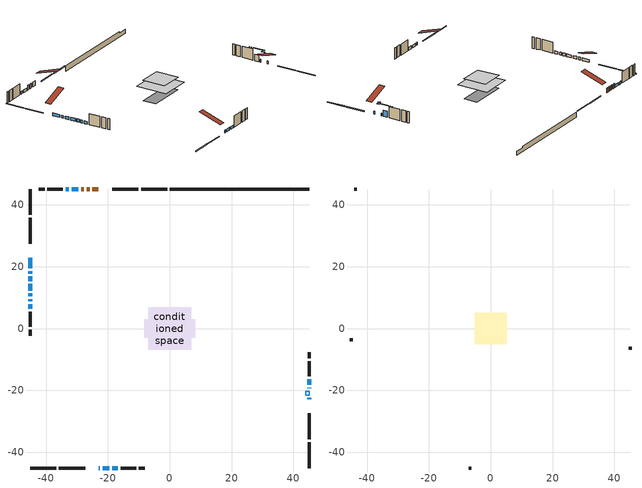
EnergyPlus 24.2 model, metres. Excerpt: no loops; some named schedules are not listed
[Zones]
conditioned space
 floor adiabatic (AdiabaticFloorConstruction): -6.88,-6.88 -6.88,6.88 6.88,6.88 6.88,-6.88 z2.74
 floor foundation (Slab1 construction): -8.27,-3.01 -8.27,3.01 8.27,3.01 8.27,-3.01 z-2.06
 wall outside (RimJoist1 construction): -0.86,45.18 -9.21,45.18 / -45.18,-45.18 -36.83,-45.18 / -45.18,45.18 -45.18,36.83 / 45.18,-45.18 45.18,-36.83 z0.3:0.6
 wall outside (RimJoist2 construction): -10.14,45.18 -18.59,45.18 / -35.9,-45.18 -27.45,-45.18 / -45.18,35.9 -45.18,27.45 / 45.18,-35.9 45.18,-27.45 z0.3:0.6
 wall outside (AdiabaticWallConstruction 1): -23.09,45.18 -25.03,45.18 / -25.96,45.18 -26.96,45.18 / -27.89,45.18 -28.71,45.18 z0.3:2.33
 wall outside (AdiabaticWallConstruction): 45.18,-22.95 45.18,-22.47 / -45.18,22.95 -45.18,19.49 / -45.18,18.56 -45.18,17.79 / -45.18,16.87 -45.18,15.34 / -29.64,45.18 -31.79,45.18 / -45.18,14.41 -45.18,12.27 / -45.18,11.34 -45.18,10.38 / -22.95,-45.18 -22.64,-45.18 / -45.18,9.46 -45.18,8.85 / 45.18,-19.39 45.18,-19.2 / -45.18,7.92 -45.18,6.39 / -21.71,-45.18 -19.57,-45.18 / -18.64,-45.18 -16.8,-45.18 / -32.71,45.18 -33.7,45.18 z0.3:1.52; 45.18,-18.27 45.18,-16.44 z0.3:3.04
 wall outside (Wall1 construction): -34.63,45.18 -39.61,45.18 / -15.87,-45.18 -10.89,-45.18 / -45.18,5.47 -45.18,0.49 / 45.18,-15.51 45.18,-10.54 z0.3:5.18
 wall outside (Wall2 construction): -40.54,45.18 -42.4,45.18 / -9.96,-45.18 -8.1,-45.18 / -45.18,-0.44 -45.18,-2.31 / 45.18,-9.61 45.18,-7.74 z0.3:5.18
 wall foundation (FoundationWall1 construction): 0.07,45.18,-2.06 0.07,45.18,0.3 40.67,45.18,0.3 40.67,45.18,-0.32 45.18,45.18,-0.32 45.18,45.18,-2.06
 window (WindowConstruction 10): 45.18,-22.94 45.18,-22.47 z0.3:1.52
 window (WindowConstruction 4): -45.18,22.94 -45.18,19.49 z0.3:1.52
 window (WindowConstruction 5): -45.18,18.56 -45.18,17.79 z0.3:1.52
 window (WindowConstruction 6): -45.18,16.86 -45.18,15.34 z0.3:1.52
 window (WindowConstruction 7): -29.64,45.18 -31.79,45.18 z0.3:1.52
 window (WindowConstruction 8): -45.18,14.41 -45.18,12.27 z0.3:1.52
 window (WindowConstruction 9): -45.18,11.34 -45.18,10.38 z0.3:1.52
 window (WindowConstruction 13): -22.94,-45.18 -22.64,-45.18 z0.3:1.52
 window (WindowConstruction 14): -45.18,9.46 -45.18,8.85 z0.3:1.52
 window (WindowConstruction 11): 45.18,-19.39 45.18,-19.2 z0.3:1.52
 window (WindowConstruction 12): -45.18,7.92 -45.18,6.39 z0.3:1.52
 window (WindowConstruction): 45.18,-18.27 45.18,-16.44 z0.3:3.04
 window (WindowConstruction 1): -21.71,-45.18 -19.57,-45.18 z0.3:1.52
 window (WindowConstruction 2): -18.64,-45.18 -16.8,-45.18 z0.3:1.52
 window (WindowConstruction 3): -32.72,45.18 -33.7,45.18 z0.3:1.52
 door (Door): -23.1,45.18 -25.03,45.18 z0.3:2.33
 door (Door 1): -25.96,45.18 -26.96,45.18 z0.3:2.33
 door (Door 2): -27.89,45.18 -28.71,45.18 z0.3:2.33
 ceiling adiabatic (AdiabaticFloorConstruction): 6.88,-6.88 6.88,6.88 -6.88,6.88 -6.88,-6.88 z2.74
 roof outside (AdiabaticRoofConstruction): 45.18,-20.32,5.18 44.02,-20.32,5.56 44.02,-21.54,5.56 45.18,-21.54,5.18
 skylight (SkylightConstruction): 45.18,-20.32,5.18 44.02,-20.32,5.56 44.02,-21.54,5.56 45.18,-21.54,5.18
attic - vented
 floor to conditioned space (Floor1 construction Reversed): -5.15,-5.15 -5.15,5.15 5.15,5.15 5.15,-5.15 z5.18
 wall outside (Wall3 construction): -43.33,45.18 -44.25,45.18 / -7.17,-45.18 -6.25,-45.18 / -45.18,-3.24 -45.18,-4.15 / 45.18,-6.81 45.18,-5.9 z0.3:5.18
 roof outside (Roof1 construction): -22.17,45.18,5.18 -22.17,35.15,8.52 -19.52,35.15,8.52 -19.52,45.18,5.18; -23.87,-45.18,5.18 -23.87,-35.15,8.52 -26.52,-35.15,8.52 -26.52,-45.18,5.18; -45.18,23.87,5.18 -35.15,23.87,8.52 -35.15,26.52,8.52 -45.18,26.52,5.18; 45.18,-23.87,5.18 35.15,-23.87,8.52 35.15,-26.52,8.52 45.18,-26.52,5.18
shading: 45.18,-13.8 45.18,-20.91 45.59,-20.91 45.59,-13.8 z5.68
[Building]
Building 1: Terrain=Suburbs
[Site:Location]
London AP_ON: Latitude {deg}=43.03; Longitude {deg}=-81.15; Time Zone {hr}=-5; Elevation {m}=278; Keep Site Location Information=Yes
[Site:GroundTemperature:Shallow]
3.98693, 1.93205, 1.76749, 2.74264, 6.6573, 10.5537, 13.9317, 16.0716, 16.2534, 14.513, 11.2211, 7.44421
[Site:WaterMainsTemperature]
Calculation Method=Schedule; Temperature Schedule=mains temperature schedule
[Material] Roughness=Rough; Thermal Absorptance=0.9
Name | Thickness {m} | Conductivity {W/m-K} | Density {kg/m3} | Specific Heat {J/kg-K} | Solar Absorptance | Visible Absorptance
asphalt or fiberglass shingles | 0.00635 | 0.162714 | 1121.4 | 1465.45 | 0.4 | 0.4
asphalt or fiberglass shingles 1 | 0.00635 | 0.162714 | 1121.4 | 1465.45 | 0.7 | 0.7
ceiling loosefill ins | 0.169333 | 0.0480833 | 16.02 | 1046.75 | 0.7 | 0.7
ceiling stud and cavity | 0.1397 | 0.0865182 | 65.682 | 1177.47 | 0.7 | 0.7
concrete 4.0 in. | 0.1016 | 1.803125 | 2242.8 | 837.4 | 0.7 | 0.7
concrete 8.0 in. | 0.2032 | 1.803125 | 2242.8 | 837.4 | 0.7 | 0.7
door material | 0.04445 | 0.053851 | 512.64 | 1214.23 | 0.7 | 0.7
door material 1 | 0.04445 | 0.0451087 | 512.64 | 1214.23 | 0.7 | 0.7
door material 2 | 0.04445 | 0.20624 | 512.64 | 1214.23 | 0.7 | 0.7
exterior vertical ins | 0.00241454 | 0.029427 | 32.04 | 1214.23 | 0.7 | 0.7
floor covering | 0.0127 | 0.0433444 | 54.468 | 1339.84 | 0.6 | 0.6
floor rigid ins; roof rigid ins; wall rigid ins | 0.512978 | 0.029427 | 32.04 | 1214.23 | 0.7 | 0.7
floor stud and cavity | 0.1397 | 1.75129 | 37.0049 | 1207.88 | 0.7 | 0.7
furniture material conditioned space 1 | 0.1524 | 0.115458 | 640.8 | 1214.23 | 0.6 | 0.6
gypsum board | 0.0127 | 0.160291 | 801 | 837.4 | 0.6 | 0.6
gypsum board 1 | 0.0127 | 0.160291 | 801 | 837.4 | 0.7 | 0.7
osb sheathing 0.5 in. | 0.0127 | 0.115458 | 512.64 | 1214.23 | 0.7 | 0.7
osb sheathing 0.75 in. | 0.01905 | 0.115458 | 512.64 | 1214.23 | 0.7 | 0.7
osb sheathing 2.0 in. | 0.0508 | 0.115458 | 512.64 | 1214.23 | 0.7 | 0.7
rim joist rigid ins | 0.051816 | 0.029427 | 32.04 | 1214.23 | 0.7 | 0.7
rim joist stud and cavity | 0.0508 | 0.0451784 | 125.044 | 1163.47 | 0.6 | 0.6
rim joist stud and cavity 1 | 0.0508 | 0.275866 | 125.044 | 1163.47 | 0.6 | 0.6
roof stud and cavity | 0.18415 | 1.78685 | 37.0049 | 1207.88 | 0.6 | 0.6
wall stud and cavity | 0.1397 | 0.081123 | 139.0536 | 1170.24 | 0.7 | 0.7
wall stud and cavity 1 | 0.1397 | 0.0968724 | 139.0536 | 1170.24 | 0.7 | 0.7
wall stud and cavity 2 | 0.0889 | 6.9971 | 50.32683 | 1063.81 | 0.6 | 0.6
wall stud and cavity 3 | 0.0889 | 0.380278 | 52.3479 | 1209.89 | 0.7 | 0.7
wall stud and cavity 4 | 0.0889 | 0.391764 | 83.0341 | 1211.67 | 0.7 | 0.7
wood siding | 0.0254 | 0.102417 | 544.68 | 1172.36 | 0.4 | 0.4
wood siding 1 | 0.00254 | 0.102417 | 544.68 | 1172.36 | 0.4 | 0.4
wood siding 2; wood siding 3; wood siding 4 | 0.0254 | 0.102417 | 544.68 | 1172.36 | 0.7 | 0.7
[WindowMaterial:SimpleGlazingSystem]
Name | U-Factor {W/m2-K} | Solar Heat Gain Coefficient
SkylightMaterial | 2.43373 | 0.6661
WindowMaterial | 2.06168 | 0.66
WindowMaterial 1 | 2.1389 | 0.6
WindowMaterial 10 | 2.94859 | 0.64
WindowMaterial 11 | 3.05817 | 0.4
WindowMaterial 2 | 2.14799 | 0.59
WindowMaterial 3 | 2.20704 | 0.53
WindowMaterial 4 | 2.11449 | 0.62
WindowMaterial 5 | 2.21499 | 0.53
WindowMaterial 6 | 2.16161 | 0.58
WindowMaterial 7 | 2.208742 | 0.53
WindowMaterial 8 | 2.97187 | 0.61
WindowMaterial 9 | 3.92463 | 0.38
[Construction]
AdiabaticFloorConstruction: floor stud and cavity, floor rigid ins, osb sheathing 0.75 in., floor covering
AdiabaticRoofConstruction: asphalt or fiberglass shingles 1, roof rigid ins, osb sheathing 0.75 in., roof stud and cavity
AdiabaticWallConstruction: wood siding 3, wall rigid ins, wall stud and cavity 3, gypsum board
AdiabaticWallConstruction 1: wood siding 4, wall rigid ins, wall stud and cavity 3, gypsum board
Door: door material
Door 1: door material 1
Door 2: door material 2
Floor1 construction Reversed: gypsum board, ceiling stud and cavity, ceiling loosefill ins
FoundationWall1 construction: concrete 8.0 in., gypsum board 1
furniture construction conditioned space 1: furniture material conditioned space 1
PartitionWallConstruction: gypsum board, wall stud and cavity 4, gypsum board
RimJoist1 construction: wood siding 2, osb sheathing 2.0 in., rim joist stud and cavity
RimJoist2 construction: wood siding 2, rim joist rigid ins, osb sheathing 2.0 in., rim joist stud and cavity 1
Roof1 construction: asphalt or fiberglass shingles
SkylightConstruction: SkylightMaterial
Slab1 construction: concrete 4.0 in.
Wall1 construction: wood siding, osb sheathing 0.5 in., wall stud and cavity, gypsum board
Wall2 construction: wood siding, osb sheathing 0.5 in., wall stud and cavity 1, gypsum board
Wall3 construction: wood siding 1, wall stud and cavity 2
WindowConstruction: WindowMaterial
WindowConstruction 1; WindowConstruction 7; WindowConstruction 8: WindowMaterial 1
WindowConstruction 10: WindowMaterial 8
WindowConstruction 11: WindowMaterial 9
WindowConstruction 12: WindowMaterial 10
WindowConstruction 13; WindowConstruction 14: WindowMaterial 11
WindowConstruction 2: WindowMaterial 2
WindowConstruction 3: WindowMaterial 3
WindowConstruction 4: WindowMaterial 4
WindowConstruction 5: WindowMaterial 5
WindowConstruction 6: WindowMaterial 6
WindowConstruction 9: WindowMaterial 7
[Zone] Multiplier=1; Part of Total Floor Area=Yes
Name | Volume {m3}
attic - vented | 58.6618
conditioned space | 762.9
[Space]
Name | Zone | Volume {m3}
attic - vented 1 | attic - vented | 58.6618
conditioned space 1 | conditioned space | 762.9
[ZoneInfiltration:EffectiveLeakageArea]
infil attic - vented 1: Zone or Space=attic - vented 1; Schedule=Always On Discrete; Effective Air Leakage Area {cm2}=4621.68; Stack Coefficient=0.000571556; Wind Coefficient=1.61529e-05
[ZoneMixing]
whole house fan mix: Zone or Space=attic - vented; Schedule=Always On Continuous; Design Flow Rate Calculation Method=Flow/Zone; Design Flow Rate {m3/s}=0; Source Zone or Space=conditioned space
[SurfaceProperty:ExposedFoundationPerimeter]
Slab1: Exposed Perimeter Calculation Method=TotalExposedPerimeter; Total Exposed Perimeter {m}=45.111
[InternalMass] Zone or ZoneList=conditioned space; Space or SpaceList=conditioned space 1
Name | Construction | Surface Area {m2}
furniture mass conditioned space 1 | furniture construction conditioned space 1 | 115.64
partition wall mass | PartitionWallConstruction | 289.1
[Lights]
interior lighting: Zone or ZoneList or Space or SpaceList=conditioned space 1; Schedule=interior lighting schedule; Design Level Calculation Method=LightingLevel; Lighting Level {W}=343.2; Return Air Fraction=0; Fraction Radiant=0.6; Fraction Visible=0.2; Fraction Replaceable=1
[People]
occupants: Zone or ZoneList or Space or SpaceList=conditioned space 1; Number of People Schedule=occupants schedule; Number of People Calculation Method=People; Number of People=3; Fraction Radiant=0.314171; Sensible Heat Fraction=0.56303; Activity Level Schedule=occupants activity schedule; Carbon Dioxide Generation Rate {m3/s-W}=0; Enable ASHRAE 55 Comfort Warnings=No; Mean Radiant Temperature Calculation Type=EnclosureAveraged
[ElectricEquipment] Zone or ZoneList or Space or SpaceList=conditioned space 1; Design Level Calculation Method=EquipmentLevel
Name | Schedule | Design Level {W} | Fraction Latent | Fraction Radiant | Fraction Lost
clothes dryer | clothes dryer schedule | 140.772 | 0.015 | 0.081 | 0.85
clothes washer | clothes washer schedule | 32.1985 | 0.03 | 0.162 | 0.7
cooking range | cooking range schedule | 215.147 | 0.08 | 0.432 | 0.2
dishwasher | dishwasher schedule | 66.8632 | 0.3 | 0.18 | 0.4
fridge | fridge schedule | 72.9452 | 0 | 0.6 | 0
mech vent bath fan 0 | mech vent bath fan 0 schedule | 50.2 | 0 | 0 | 1
mech vent bath fan 1 | mech vent bath fan 1 schedule | 50.2 | 0 | 0 | 1
mech vent house fan | mech vent house fan schedule | 0 | 0 | 0 | 1
mech vent house fan cfis | mech vent house fan cfis schedule | 0 | 0 | 0 | 0
mech vent range fan 0 | mech vent range fan 0 schedule | 57 | 0 | 0 | 1
misc plug loads | misc plug loads schedule | 494.7 | 0.045 | 0.513 | 0.1
whole house fan | Always On Discrete | 0 | 0 | 0 | 1
[OtherEquipment] Zone or ZoneList or Space or SpaceList=conditioned space 1; Design Level Calculation Method=EquipmentLevel
Name | Fuel Type | Schedule | Design Level {W} | Fraction Latent | Fraction Radiant | Fraction Lost
clothes dryer 1 | Electricity | clothes dryer schedule | 0 | 0.015 | 0.081 | 0.85
cooking range 1 | Electricity | cooking range schedule | 0 | 0.08 | 0.432 | 0.2
general water use latent | None | general water use schedule | 62.594 | 1 | 0 | 0
general water use sensible | None | general water use schedule | -61.6891 | 0 | 0.6 | 0
mech vent house fan latent load | None | Always On Discrete | 0 | 1 | 0 | 0
mech vent house fan sensible load | None | Always On Discrete | 0 | 0 | 0 | 0
water heater energy adjustment1 | Electricity | Always On Discrete | 0.01 | 0 | 0 | 1
[ZoneInfiltration:DesignFlowRate] Zone or ZoneList or Space or SpaceList=conditioned space 1; Schedule=Always On Discrete; Design Flow Rate Calculation Method=Flow/Zone; Design Flow Rate {m3/s}=0
infil flow; natural vent flow; whole house fan flow
[Foundation:Kiva]
Foundation Kiva 1: Initial Indoor Air Temperature {C}=18; Wall Height Above Grade {m}=0.300015; Wall Depth Below Slab {m}=0.2032; Custom Block Material Name 1=exterior vertical ins; Custom Block Depth 1 {m}=2.36001; Custom Block X Position 1 {m}=0.2159; Custom Block Z Position 1 {m}=0
[Foundation:Kiva:Settings]
Soil Conductivity {W/m-K}=0.849921; Soil Density {kg/m3}=1842.3; Soil Specific Heat {J/kg-K}=418.7; Ground Solar Absorptivity=0.9; Ground Thermal Absorptivity=0.9; Ground Surface Roughness {m}=0.03; Far-Field Width {m}=40; Deep-Ground Boundary Condition=ZeroFlux; Deep-Ground Depth {m}=40; Minimum Cell Dimension {m}=0.2; Maximum Cell Growth Coefficient=3; Simulation Timestep=Timestep
[Exterior:Lights]
exterior lighting: Schedule=exterior lighting schedule; Design Level {W}=75.6
[Schedule:Constant]
Name | Hourly Value
Always On Continuous; mech vent house fan schedule; mech vent house fan cfis schedule; Always On Discrete | 1
occupants activity schedule | 117.228
fridge schedule | 0
[Schedule:Week:Daily]
interior lighting schedule Week Rule - Jan1-Jan27: interior lighting schedule day, interior lighting schedule day, interior lighting schedule day, interior lighting schedule day, interior lighting schedule day, interior lighting schedule day, interior lighting schedule day, interior lighting schedule default day, interior lighting schedule default day, interior lighting schedule default day, interior lighting schedule default day, interior lighting schedule default day
interior lighting schedule Week Rule - Jan28-Feb3: interior lighting schedule day, interior lighting schedule day, interior lighting schedule day, interior lighting schedule day, interior lighting schedule day 1, interior lighting schedule day 1, interior lighting schedule day 1, interior lighting schedule default day, interior lighting schedule default day, interior lighting schedule default day, interior lighting schedule default day, interior lighting schedule default day
interior lighting schedule Week Rule - Feb4-Feb24: interior lighting schedule day 1, interior lighting schedule day 1, interior lighting schedule day 1, interior lighting schedule day 1, interior lighting schedule day 1, interior lighting schedule day 1, interior lighting schedule day 1, interior lighting schedule default day, interior lighting schedule default day, interior lighting schedule default day, interior lighting schedule default day, interior lighting schedule default day
interior lighting schedule Week Rule - Feb25-Mar3: interior lighting schedule day 1, interior lighting schedule day 1, interior lighting schedule day 1, interior lighting schedule day 1, interior lighting schedule day 2, interior lighting schedule day 2, interior lighting schedule day 2, interior lighting schedule default day, interior lighting schedule default day, interior lighting schedule default day, interior lighting schedule default day, interior lighting schedule default day
interior lighting schedule Week Rule - Mar4-Mar31: interior lighting schedule day 2, interior lighting schedule day 2, interior lighting schedule day 2, interior lighting schedule day 2, interior lighting schedule day 2, interior lighting schedule day 2, interior lighting schedule day 2, interior lighting schedule default day, interior lighting schedule default day, interior lighting schedule default day, interior lighting schedule default day, interior lighting schedule default day
interior lighting schedule Week Rule - Apr1-Apr28: interior lighting schedule day 3, interior lighting schedule day 3, interior lighting schedule day 3, interior lighting schedule day 3, interior lighting schedule day 3, interior lighting schedule day 3, interior lighting schedule day 3, interior lighting schedule default day, interior lighting schedule default day, interior lighting schedule default day, interior lighting schedule default day, interior lighting schedule default day
interior lighting schedule Week Rule - Apr29-May5: interior lighting schedule day 3, interior lighting schedule day 3, interior lighting schedule day 4, interior lighting schedule day 4, interior lighting schedule day 4, interior lighting schedule day 4, interior lighting schedule day 4, interior lighting schedule default day, interior lighting schedule default day, interior lighting schedule default day, interior lighting schedule default day, interior lighting schedule default day
interior lighting schedule Week Rule - May6-May26: interior lighting schedule day 4, interior lighting schedule day 4, interior lighting schedule day 4, interior lighting schedule day 4, interior lighting schedule day 4, interior lighting schedule day 4, interior lighting schedule day 4, interior lighting schedule default day, interior lighting schedule default day, interior lighting schedule default day, interior lighting schedule default day, interior lighting schedule default day
interior lighting schedule Week Rule - May27-Jun2: interior lighting schedule day 4, interior lighting schedule day 4, interior lighting schedule day 4, interior lighting schedule day 4, interior lighting schedule day 4, interior lighting schedule day 5, interior lighting schedule day 5, interior lighting schedule default day, interior lighting schedule default day, interior lighting schedule default day, interior lighting schedule default day, interior lighting schedule default day
interior lighting schedule Week Rule - Jun3-Jun30: interior lighting schedule day 5, interior lighting schedule day 5, interior lighting schedule day 5, interior lighting schedule day 5, interior lighting schedule day 5, interior lighting schedule day 5, interior lighting schedule day 5, interior lighting schedule default day, interior lighting schedule default day, interior lighting schedule default day, interior lighting schedule default day, interior lighting schedule default day
interior lighting schedule Week Rule - Jul1-Jul28: interior lighting schedule day 6, interior lighting schedule day 6, interior lighting schedule day 6, interior lighting schedule day 6, interior lighting schedule day 6, interior lighting schedule day 6, interior lighting schedule day 6, interior lighting schedule default day, interior lighting schedule default day, interior lighting schedule default day, interior lighting schedule default day, interior lighting schedule default day
interior lighting schedule Week Rule - Jul29-Aug4: interior lighting schedule day 6, interior lighting schedule day 6, interior lighting schedule day 6, interior lighting schedule day 7, interior lighting schedule day 7, interior lighting schedule day 7, interior lighting schedule day 7, interior lighting schedule default day, interior lighting schedule default day, interior lighting schedule default day, interior lighting schedule default day, interior lighting schedule default day
interior lighting schedule Week Rule - Aug5-Aug25: interior lighting schedule day 7, interior lighting schedule day 7, interior lighting schedule day 7, interior lighting schedule day 7, interior lighting schedule day 7, interior lighting schedule day 7, interior lighting schedule day 7, interior lighting schedule default day, interior lighting schedule default day, interior lighting schedule default day, interior lighting schedule default day, interior lighting schedule default day
interior lighting schedule Week Rule - Aug26-Sep1: interior lighting schedule day 7, interior lighting schedule day 7, interior lighting schedule day 7, interior lighting schedule day 7, interior lighting schedule day 7, interior lighting schedule day 7, interior lighting schedule day 8, interior lighting schedule default day, interior lighting schedule default day, interior lighting schedule default day, interior lighting schedule default day, interior lighting schedule default day
interior lighting schedule Week Rule - Sep2-Sep29: interior lighting schedule day 8, interior lighting schedule day 8, interior lighting schedule day 8, interior lighting schedule day 8, interior lighting schedule day 8, interior lighting schedule day 8, interior lighting schedule day 8, interior lighting schedule default day, interior lighting schedule default day, interior lighting schedule default day, interior lighting schedule default day, interior lighting schedule default day
interior lighting schedule Week Rule - Sep30-Oct6: interior lighting schedule day 8, interior lighting schedule day 9, interior lighting schedule day 9, interior lighting schedule day 9, interior lighting schedule day 9, interior lighting schedule day 9, interior lighting schedule day 9, interior lighting schedule default day, interior lighting schedule default day, interior lighting schedule default day, interior lighting schedule default day, interior lighting schedule default day
interior lighting schedule Week Rule - Oct7-Oct27: interior lighting schedule day 9, interior lighting schedule day 9, interior lighting schedule day 9, interior lighting schedule day 9, interior lighting schedule day 9, interior lighting schedule day 9, interior lighting schedule day 9, interior lighting schedule default day, interior lighting schedule default day, interior lighting schedule default day, interior lighting schedule default day, interior lighting schedule default day
interior lighting schedule Week Rule - Oct28-Nov3: interior lighting schedule day 9, interior lighting schedule day 9, interior lighting schedule day 9, interior lighting schedule day 9, interior lighting schedule day 10, interior lighting schedule day 10, interior lighting schedule day 10, interior lighting schedule default day, interior lighting schedule default day, interior lighting schedule default day, interior lighting schedule default day, interior lighting schedule default day
interior lighting schedule Week Rule - Nov4-Nov24: interior lighting schedule day 10, interior lighting schedule day 10, interior lighting schedule day 10, interior lighting schedule day 10, interior lighting schedule day 10, interior lighting schedule day 10, interior lighting schedule day 10, interior lighting schedule default day, interior lighting schedule default day, interior lighting schedule default day, interior lighting schedule default day, interior lighting schedule default day
interior lighting schedule Week Rule - Nov25-Dec1: interior lighting schedule day 10, interior lighting schedule day 10, interior lighting schedule day 10, interior lighting schedule day 10, interior lighting schedule day 10, interior lighting schedule day 10, interior lighting schedule day 11, interior lighting schedule default day, interior lighting schedule default day, interior lighting schedule default day, interior lighting schedule default day, interior lighting schedule default day
interior lighting schedule Week Rule - Dec2-Dec31: interior lighting schedule day 11, interior lighting schedule day 11, interior lighting schedule day 11, interior lighting schedule day 11, interior lighting schedule day 11, interior lighting schedule day 11, interior lighting schedule day 11, interior lighting schedule default day, interior lighting schedule default day, interior lighting schedule default day, interior lighting schedule default day, interior lighting schedule default day
occupants schedule Week Rule - Jan1-Dec31: occupants schedule day, occupants schedule day, occupants schedule day, occupants schedule day, occupants schedule day, occupants schedule day, occupants schedule day, occupants schedule default day, occupants schedule default day, occupants schedule default day, occupants schedule default day, occupants schedule default day
clothes dryer schedule Week Rule - Jan1-Dec31: clothes dryer schedule day, clothes dryer schedule day, clothes dryer schedule day, clothes dryer schedule day, clothes dryer schedule day, clothes dryer schedule day, clothes dryer schedule day, clothes dryer schedule default day, clothes dryer schedule default day, clothes dryer schedule default day, clothes dryer schedule default day, clothes dryer schedule default day
clothes washer schedule Week Rule - Jan1-Dec31: clothes washer schedule day, clothes washer schedule day, clothes washer schedule day, clothes washer schedule day, clothes washer schedule day, clothes washer schedule day, clothes washer schedule day, clothes washer schedule default day, clothes washer schedule default day, clothes washer schedule default day, clothes washer schedule default day, clothes washer schedule default day
cooking range schedule Week Rule - Jan1-Dec31: cooking range schedule day, cooking range schedule day, cooking range schedule day, cooking range schedule day, cooking range schedule day, cooking range schedule day, cooking range schedule day, cooking range schedule default day, cooking range schedule default day, cooking range schedule default day, cooking range schedule default day, cooking range schedule default day
dishwasher schedule Week Rule - Jan1-Dec31: dishwasher schedule day, dishwasher schedule day, dishwasher schedule day, dishwasher schedule day, dishwasher schedule day, dishwasher schedule day, dishwasher schedule day, dishwasher schedule default day, dishwasher schedule default day, dishwasher schedule default day, dishwasher schedule default day, dishwasher schedule default day
mech vent bath fan 0 schedule Week Rule - Jan1-Dec31: mech vent bath fan 0 schedule day, mech vent bath fan 0 schedule day, mech vent bath fan 0 schedule day, mech vent bath fan 0 schedule day, mech vent bath fan 0 schedule day, mech vent bath fan 0 schedule day, mech vent bath fan 0 schedule day, mech vent bath fan 0 schedule default day, mech vent bath fan 0 schedule default day, mech vent bath fan 0 schedule default day, mech vent bath fan 0 schedule default day, mech vent bath fan 0 schedule default day
mech vent bath fan 1 schedule Week Rule - Jan1-Dec31: mech vent bath fan 1 schedule day, mech vent bath fan 1 schedule day, mech vent bath fan 1 schedule day, mech vent bath fan 1 schedule day, mech vent bath fan 1 schedule day, mech vent bath fan 1 schedule day, mech vent bath fan 1 schedule day, mech vent bath fan 1 schedule default day, mech vent bath fan 1 schedule default day, mech vent bath fan 1 schedule default day, mech vent bath fan 1 schedule default day, mech vent bath fan 1 schedule default day
mech vent range fan 0 schedule Week Rule - Jan1-Dec31: mech vent range fan 0 schedule day, mech vent range fan 0 schedule day, mech vent range fan 0 schedule day, mech vent range fan 0 schedule day, mech vent range fan 0 schedule day, mech vent range fan 0 schedule day, mech vent range fan 0 schedule day, mech vent range fan 0 schedule default day, mech vent range fan 0 schedule default day, mech vent range fan 0 schedule default day, mech vent range fan 0 schedule default day, mech vent range fan 0 schedule default day
misc plug loads schedule Week Rule - Jan1-Dec31: misc plug loads schedule day, misc plug loads schedule day, misc plug loads schedule day, misc plug loads schedule day, misc plug loads schedule day, misc plug loads schedule day, misc plug loads schedule day, misc plug loads schedule default day, misc plug loads schedule default day, misc plug loads schedule default day, misc plug loads schedule default day, misc plug loads schedule default day
general water use schedule Week Rule - Jan1-Dec31: general water use schedule day, general water use schedule day, general water use schedule day, general water use schedule day, general water use schedule day, general water use schedule day, general water use schedule day, general water use schedule default day, general water use schedule default day, general water use schedule default day, general water use schedule default day, general water use schedule default day
exterior lighting schedule Week Rule - Jan1-Jan27: exterior lighting schedule day, exterior lighting schedule day, exterior lighting schedule day, exterior lighting schedule day, exterior lighting schedule day, exterior lighting schedule day, exterior lighting schedule day, exterior lighting schedule default day, exterior lighting schedule default day, exterior lighting schedule default day, exterior lighting schedule default day, exterior lighting schedule default day
exterior lighting schedule Week Rule - Jan28-Feb3: exterior lighting schedule day, exterior lighting schedule day, exterior lighting schedule day, exterior lighting schedule day, exterior lighting schedule day 1, exterior lighting schedule day 1, exterior lighting schedule day 1, exterior lighting schedule default day, exterior lighting schedule default day, exterior lighting schedule default day, exterior lighting schedule default day, exterior lighting schedule default day
exterior lighting schedule Week Rule - Feb4-Feb24: exterior lighting schedule day 1, exterior lighting schedule day 1, exterior lighting schedule day 1, exterior lighting schedule day 1, exterior lighting schedule day 1, exterior lighting schedule day 1, exterior lighting schedule day 1, exterior lighting schedule default day, exterior lighting schedule default day, exterior lighting schedule default day, exterior lighting schedule default day, exterior lighting schedule default day
exterior lighting schedule Week Rule - Feb25-Mar3: exterior lighting schedule day 1, exterior lighting schedule day 1, exterior lighting schedule day 1, exterior lighting schedule day 1, exterior lighting schedule day 2, exterior lighting schedule day 2, exterior lighting schedule day 2, exterior lighting schedule default day, exterior lighting schedule default day, exterior lighting schedule default day, exterior lighting schedule default day, exterior lighting schedule default day
exterior lighting schedule Week Rule - Mar4-Mar31: exterior lighting schedule day 2, exterior lighting schedule day 2, exterior lighting schedule day 2, exterior lighting schedule day 2, exterior lighting schedule day 2, exterior lighting schedule day 2, exterior lighting schedule day 2, exterior lighting schedule default day, exterior lighting schedule default day, exterior lighting schedule default day, exterior lighting schedule default day, exterior lighting schedule default day
exterior lighting schedule Week Rule - Apr1-Apr28: exterior lighting schedule day 3, exterior lighting schedule day 3, exterior lighting schedule day 3, exterior lighting schedule day 3, exterior lighting schedule day 3, exterior lighting schedule day 3, exterior lighting schedule day 3, exterior lighting schedule default day, exterior lighting schedule default day, exterior lighting schedule default day, exterior lighting schedule default day, exterior lighting schedule default day
exterior lighting schedule Week Rule - Apr29-May5: exterior lighting schedule day 3, exterior lighting schedule day 3, exterior lighting schedule day 4, exterior lighting schedule day 4, exterior lighting schedule day 4, exterior lighting schedule day 4, exterior lighting schedule day 4, exterior lighting schedule default day, exterior lighting schedule default day, exterior lighting schedule default day, exterior lighting schedule default day, exterior lighting schedule default day
exterior lighting schedule Week Rule - May6-May26: exterior lighting schedule day 4, exterior lighting schedule day 4, exterior lighting schedule day 4, exterior lighting schedule day 4, exterior lighting schedule day 4, exterior lighting schedule day 4, exterior lighting schedule day 4, exterior lighting schedule default day, exterior lighting schedule default day, exterior lighting schedule default day, exterior lighting schedule default day, exterior lighting schedule default day
exterior lighting schedule Week Rule - May27-Jun2: exterior lighting schedule day 4, exterior lighting schedule day 4, exterior lighting schedule day 4, exterior lighting schedule day 4, exterior lighting schedule day 4, exterior lighting schedule day 5, exterior lighting schedule day 5, exterior lighting schedule default day, exterior lighting schedule default day, exterior lighting schedule default day, exterior lighting schedule default day, exterior lighting schedule default day
exterior lighting schedule Week Rule - Jun3-Jun30: exterior lighting schedule day 5, exterior lighting schedule day 5, exterior lighting schedule day 5, exterior lighting schedule day 5, exterior lighting schedule day 5, exterior lighting schedule day 5, exterior lighting schedule day 5, exterior lighting schedule default day, exterior lighting schedule default day, exterior lighting schedule default day, exterior lighting schedule default day, exterior lighting schedule default day
exterior lighting schedule Week Rule - Jul1-Jul28: exterior lighting schedule day 6, exterior lighting schedule day 6, exterior lighting schedule day 6, exterior lighting schedule day 6, exterior lighting schedule day 6, exterior lighting schedule day 6, exterior lighting schedule day 6, exterior lighting schedule default day, exterior lighting schedule default day, exterior lighting schedule default day, exterior lighting schedule default day, exterior lighting schedule default day
exterior lighting schedule Week Rule - Jul29-Aug4: exterior lighting schedule day 6, exterior lighting schedule day 6, exterior lighting schedule day 6, exterior lighting schedule day 7, exterior lighting schedule day 7, exterior lighting schedule day 7, exterior lighting schedule day 7, exterior lighting schedule default day, exterior lighting schedule default day, exterior lighting schedule default day, exterior lighting schedule default day, exterior lighting schedule default day
exterior lighting schedule Week Rule - Aug5-Aug25: exterior lighting schedule day 7, exterior lighting schedule day 7, exterior lighting schedule day 7, exterior lighting schedule day 7, exterior lighting schedule day 7, exterior lighting schedule day 7, exterior lighting schedule day 7, exterior lighting schedule default day, exterior lighting schedule default day, exterior lighting schedule default day, exterior lighting schedule default day, exterior lighting schedule default day
exterior lighting schedule Week Rule - Aug26-Sep1: exterior lighting schedule day 7, exterior lighting schedule day 7, exterior lighting schedule day 7, exterior lighting schedule day 7, exterior lighting schedule day 7, exterior lighting schedule day 7, exterior lighting schedule day 8, exterior lighting schedule default day, exterior lighting schedule default day, exterior lighting schedule default day, exterior lighting schedule default day, exterior lighting schedule default day
[Schedule:Year]
interior lighting schedule: interior lighting schedule Week Rule - Jan1-Jan27, 1, 1, 1, 27, interior lighting schedule Week Rule - Jan28-Feb3, 1, 28, 2, 3, interior lighting schedule Week Rule - Feb4-Feb24, 2, 4, 2, 24, interior lighting schedule Week Rule - Feb25-Mar3, 2, 25, 3, 3, interior lighting schedule Week Rule - Mar4-Mar31, 3, 4, 3, 31, interior lighting schedule Week Rule - Apr1-Apr28, 4, 1, 4, 28, interior lighting schedule Week Rule - Apr29-May5, 4, 29, 5, 5, interior lighting schedule Week Rule - May6-May26, 5, 6, 5, 26, interior lighting schedule Week Rule - May27-Jun2, 5, 27, 6, 2, interior lighting schedule Week Rule - Jun3-Jun30, 6, 3, 6, 30, interior lighting schedule Week Rule - Jul1-Jul28, 7, 1, 7, 28, interior lighting schedule Week Rule - Jul29-Aug4, 7, 29, 8, 4, interior lighting schedule Week Rule - Aug5-Aug25, 8, 5, 8, 25, interior lighting schedule Week Rule - Aug26-Sep1, 8, 26, 9, 1, interior lighting schedule Week Rule - Sep2-Sep29, 9, 2, 9, 29, interior lighting schedule Week Rule - Sep30-Oct6, 9, 30, 10, 6, interior lighting schedule Week Rule - Oct7-Oct27, 10, 7, 10, 27, interior lighting schedule Week Rule - Oct28-Nov3, 10, 28, 11, 3, interior lighting schedule Week Rule - Nov4-Nov24, 11, 4, 11, 24, interior lighting schedule Week Rule - Nov25-Dec1, 11, 25, 12, 1, interior lighting schedule Week Rule - Dec2-Dec31, 12, 2, 12, 31
occupants schedule: occupants schedule Week Rule - Jan1-Dec31, 1, 1, 12, 31
clothes dryer schedule: clothes dryer schedule Week Rule - Jan1-Dec31, 1, 1, 12, 31
clothes washer schedule: clothes washer schedule Week Rule - Jan1-Dec31, 1, 1, 12, 31
cooking range schedule: cooking range schedule Week Rule - Jan1-Dec31, 1, 1, 12, 31
dishwasher schedule: dishwasher schedule Week Rule - Jan1-Dec31, 1, 1, 12, 31
mech vent bath fan 0 schedule: mech vent bath fan 0 schedule Week Rule - Jan1-Dec31, 1, 1, 12, 31
mech vent bath fan 1 schedule: mech vent bath fan 1 schedule Week Rule - Jan1-Dec31, 1, 1, 12, 31
mech vent range fan 0 schedule: mech vent range fan 0 schedule Week Rule - Jan1-Dec31, 1, 1, 12, 31
misc plug loads schedule: misc plug loads schedule Week Rule - Jan1-Dec31, 1, 1, 12, 31
general water use schedule: general water use schedule Week Rule - Jan1-Dec31, 1, 1, 12, 31
exterior lighting schedule: exterior lighting schedule Week Rule - Jan1-Jan27, 1, 1, 1, 27, exterior lighting schedule Week Rule - Jan28-Feb3, 1, 28, 2, 3, exterior lighting schedule Week Rule - Feb4-Feb24, 2, 4, 2, 24, exterior lighting schedule Week Rule - Feb25-Mar3, 2, 25, 3, 3, exterior lighting schedule Week Rule - Mar4-Mar31, 3, 4, 3, 31, exterior lighting schedule Week Rule - Apr1-Apr28, 4, 1, 4, 28, exterior lighting schedule Week Rule - Apr29-May5, 4, 29, 5, 5, exterior lighting schedule Week Rule - May6-May26, 5, 6, 5, 26, exterior lighting schedule Week Rule - May27-Jun2, 5, 27, 6, 2, exterior lighting schedule Week Rule - Jun3-Jun30, 6, 3, 6, 30, exterior lighting schedule Week Rule - Jul1-Jul28, 7, 1, 7, 28, exterior lighting schedule Week Rule - Jul29-Aug4, 7, 29, 8, 4, exterior lighting schedule Week Rule - Aug5-Aug25, 8, 5, 8, 25, exterior lighting schedule Week Rule - Aug26-Sep1, 8, 26, 9, 1, exterior lighting schedule Week Rule - Sep2-Sep29, 9, 2, 9, 29, exterior lighting schedule Week Rule - Sep30-Oct6, 9, 30, 10, 6, exterior lighting schedule Week Rule - Oct7-Oct27, 10, 7, 10, 27, exterior lighting schedule Week Rule - Oct28-Nov3, 10, 28, 11, 3, exterior lighting schedule Week Rule - Nov4-Nov24, 11, 4, 11, 24, exterior lighting schedule Week Rule - Nov25-Dec1, 11, 25, 12, 1, exterior lighting schedule Week Rule - Dec2-Dec31, 12, 2, 12, 31
[Schedule:Compact]
mains temperature schedule: Through: 01/01, For: AllDays, Until: 24:00, 7.96722, Through: 01/02, For: AllDays, Until: 24:00, 7.89722, Through: 01/03, For: AllDays, Until: 24:00, 7.82778, Through: 01/04, For: AllDays, Until: 24:00, 7.76, Through: 01/05, For: AllDays, Until: 24:00, 7.69333, Through: 01/06, For: AllDays, Until: 24:00, 7.62778, Through: 01/07, For: AllDays, Until: 24:00, 7.56389, Through: 01/08, For: AllDays, Until: 24:00, 7.50167, Through: 01/09, For: AllDays, Until: 24:00, 7.44056, Through: 01/10, For: AllDays, Until: 24:00, 7.38056, Through: 01/11, For: AllDays, Until: 24:00, 7.32222, Through: 01/12, For: AllDays, Until: 24:00, 7.26556, Through: 01/13, For: AllDays, Until: 24:00, 7.21, Through: 01/14, For: AllDays, Until: 24:00, 7.15556, Through: 01/15, For: AllDays, Until: 24:00, 7.10333, Through: 01/16, For: AllDays, Until: 24:00, 7.05222, Through: 01/17, For: AllDays, Until: 24:00, 7.00278, Through: 01/18, For: AllDays, Until: 24:00, 6.955, Through: 01/19, For: AllDays, Until: 24:00, 6.90833, Through: 01/20, For: AllDays, Until: 24:00, 6.86389, Through: 01/21, For: AllDays, Until: 24:00, 6.82056, Through: 01/22, For: AllDays, Until: 24:00, 6.77889, Through: 01/23, For: AllDays, Until: 24:00, 6.73889, Through: 01/24, For: AllDays, Until: 24:00, 6.7, Through: 01/25, For: AllDays, Until: 24:00, 6.66333, Through: 01/26, For: AllDays, Until: 24:00, 6.62833, Through: 01/27, For: AllDays, Until: 24:00, 6.59444, Through: 01/28, For: AllDays, Until: 24:00, 6.56278, Through: 01/29, For: AllDays, Until: 24:00, 6.53222, Through: 01/30, For: AllDays, Until: 24:00, 6.50389, Through: 01/31, For: AllDays, Until: 24:00, 6.47722, Through: 02/01, For: AllDays, Until: 24:00, 6.45167, Through: 02/02, For: AllDays, Until: 24:00, 6.42833, Through: 02/03, For: AllDays, Until: 24:00, 6.40667, Through: 02/04, For: AllDays, Until: 24:00, 6.38611, Through: 02/05, For: AllDays, Until: 24:00, 6.36778, Through: 02/06, For: AllDays, Until: 24:00, 6.35111, Through: 02/07, For: AllDays, Until: 24:00, 6.33611, Through: 02/08, For: AllDays, Until: 24:00, 6.32333, Through: 02/09, For: AllDays, Until: 24:00, 6.31167, Through: 02/10, For: AllDays, Until: 24:00, 6.30222, Through: 02/11, For: AllDays, Until: 24:00, 6.29389, Through: 02/12, For: AllDays, Until: 24:00, 6.28778, Through: 02/13, For: AllDays, Until: 24:00, 6.28333, Through: 02/14, For: AllDays, Until: 24:00, 6.28056, Through: 02/15, For: AllDays, Until: 24:00, 6.27944, Through: 02/16, For: AllDays, Until: 24:00, 6.28, Through: 02/17, For: AllDays, Until: 24:00, 6.28278, Through: 02/18, For: AllDays, Until: 24:00, 6.28722, Through: 02/19, For: AllDays, Until: 24:00, 6.29278, Through: 02/20, For: AllDays, Until: 24:00, 6.30056, Through: 02/21, For: AllDays, Until: 24:00, 6.31, Through: 02/22, For: AllDays, Until: 24:00, 6.32111, Through: 02/23, For: AllDays, Until: 24:00, 6.33444, Through: 02/24, For: AllDays, Until: 24:00, 6.34889, Through: 02/25, For: AllDays, Until: 24:00, 6.36556, Through: 02/26, For: AllDays, Until: 24:00, 6.38333, Through: 02/27, For: AllDays, Until: 24:00, 6.40333, Through: 02/28, For: AllDays, Until: 24:00, 6.425, Through: 03/01, For: AllDays, Until: 24:00, 6.44833, Through: 03/02, For: AllDays, Until: 24:00, 6.47278, Through: 03/03, For: AllDays, Until: 24:00, 6.49944, Through: 03/04, For: AllDays, Until: 24:00, 6.52778, Through: 03/05, For: AllDays, Until: 24:00, 6.55778, Through: 03/06, For: AllDays, Until: 24:00, 6.58944, Through: 03/07, For: AllDays, Until: 24:00, 6.62278, Through: 03/08, For: AllDays, Until: 24:00, 6.65778, Through: 03/09, For: AllDays, Until: 24:00, 6.69444, Through: 03/10, For: AllDays, Until: 24:00, 6.73278, Through: 03/11, For: AllDays, Until: 24:00, 6.77278, Through: 03/12, For: AllDays, Until: 24:00, 6.81389, Through: 03/13, For: AllDays, Until: 24:00, 6.85722, Through: 03/14, For: AllDays, Until: 24:00, 6.90167, Through: 03/15, For: AllDays, Until: 24:00, 6.94778, Through: 03/16, For: AllDays, Until: 24:00, 6.99556, Through: 03/17, For: AllDays, Until: 24:00, 7.045, Through: 03/18, For: AllDays, Until: 24:00, 7.09556, Through: 03/19, For: AllDays, Until: 24:00, 7.14778, Through: 03/20, For: AllDays, Until: 24:00, 7.20167, Through: 03/21, For: AllDays, Until: 24:00, 7.25667, Through: 03/22, For: AllDays, Until: 24:00, 7.31333, Through: 03/23, For: AllDays, Until: 24:00, 7.37167, Through: 03/24, For: AllDays, Until: 24:00, 7.43111, Through: 03/25, For: AllDays, Until: 24:00, 7.49222, Through: 03/26, For: AllDays, Until: 24:00, 7.55444, Through: 03/27, For: AllDays, Until: 24:00, 7.61833, Through: 03/28, For: AllDays, Until: 24:00, 7.68333, Through: 03/29, For: AllDays, Until: 24:00, 7.74944, Through: 03/30, For: AllDays, Until: 24:00, 7.81722, Through: 03/31, For: AllDays, Until: 24:00, 7.88667, Through: 04/01, For: AllDays, Until: 24:00, 7.95667, Through: 04/02, For: AllDays, Until: 24:00, 8.02833, Through: 04/03, For: AllDays, Until: 24:00, 8.10111, Through: 04/04, For: AllDays, Until: 24:00, 8.175, Through: 04/05, For: AllDays, Until: 24:00, 8.25, Through: 04/06, For: AllDays, Until: 24:00, 8.32667, Through: 04/07, For: AllDays, Until: 24:00, 8.40389, Through: 04/08, For: AllDays, Until: 24:00, 8.48278, Through: 04/09, For: AllDays, Until: 24:00, 8.56222, Through: 04/10, For: AllDays, Until: 24:00, 8.64278, Through: 04/11, For: AllDays, Until: 24:00, 8.725, Through: 04/12, For: AllDays, Until: 24:00, 8.80778, Through: 04/13, For: AllDays, Until: 24:00, 8.89167, Through: 04/14, For: AllDays, Until: 24:00, 8.97611, Through: 04/15, For: AllDays, Until: 24:00, 9.06167, Through: 04/16, For: AllDays, Until: 24:00, 9.14833, Through: 04/17, For: AllDays, Until: 24:00, 9.23611, Through: 04/18, For: AllDays, Until: 24:00, 9.32444, Through: 04/19, For: AllDays, Until: 24:00, 9.41389, Through: 04/20, For: AllDays, Until: 24:00, 9.50389, Through: 04/21, For: AllDays, Until: 24:00, 9.595, Through: 04/22, For: AllDays, Until: 24:00, 9.68667, Through: 04/23, For: AllDays, Until: 24:00, 9.77889, Through: 04/24, For: AllDays, Until: 24:00, 9.87222, Through: 04/25, For: AllDays, Until: 24:00, 9.96556, Through: 04/26, For: AllDays, Until: 24:00, 10.06, Through: 04/27, For: AllDays, Until: 24:00, 10.1556, Through: 04/28, For: AllDays, Until: 24:00, 10.2511, Through: 04/29, For: AllDays, Until: 24:00, 10.3472, Through: 04/30, For: AllDays, Until: 24:00, 10.4439, Through: 05/01, For: AllDays, Until: 24:00, 10.5411, Through: 05/02, For: AllDays, Until: 24:00, 10.6389, Through: 05/03, For: AllDays, Until: 24:00, 10.7372, Through: 05/04, For: AllDays, Until: 24:00, 10.8361, Through: 05/05, For: AllDays, Until: 24:00, 10.935, Through: 05/06, For: AllDays, Until: 24:00, 11.0344, Through: 05/07, For: AllDays, Until: 24:00, 11.1344, Through: 05/08, For: AllDays, Until: 24:00, 11.2344, Through: 05/09, For: AllDays, Until: 24:00, 11.335, Through: 05/10, For: AllDays, Until: 24:00, 11.4356, Through: 05/11, For: AllDays, Until: 24:00, 11.5361, Through: 05/12, For: AllDays, Until: 24:00, 11.6372, Through: 05/13, For: AllDays, Until: 24:00, 11.7383, Through: 05/14, For: AllDays, Until: 24:00, 11.84, Through: 05/15, For: AllDays, Until: 24:00, 11.9411, Through: 05/16, For: AllDays, Until: 24:00, 12.0428, Through: 05/17, For: AllDays, Until: 24:00, 12.1444, Through: 05/18, For: AllDays, Until: 24:00, 12.2456, Through: 05/19, For: AllDays, Until: 24:00, 12.3472, Through: 05/20, For: AllDays, Until: 24:00, 12.4489, Through: 05/21, For: AllDays, Until: 24:00, 12.55, Through: 05/22, For: AllDays, Until: 24:00, 12.6517, Through: 05/23, For: AllDays, Until: 24:00, 12.7528, Through: 05/24, For: AllDays, Until: 24:00, 12.8533, Through: 05/25, For: AllDays, Until: 24:00, 12.9544, Through: 05/26, For: AllDays, Until: 24:00, 13.055, Through: 05/27, For: AllDays, Until: 24:00, 13.155, Through: 05/28, For: AllDays, Until: 24:00, 13.255, Through: 05/29, For: AllDays, Until: 24:00, 13.355, Through: 05/30, For: AllDays, Until: 24:00, 13.4539, Through: 05/31, For: AllDays, Until: 24:00, 13.5533, Through: 06/01, For: AllDays, Until: 24:00, 13.6517, Through: 06/02, For: AllDays, Until: 24:00, 13.75, Through: 06/03, For: AllDays, Until: 24:00, 13.8472, Through: 06/04, For: AllDays, Until: 24:00, 13.9444, Through: 06/05, For: AllDays, Until: 24:00, 14.0411, Through: 06/06, For: AllDays, Until: 24:00, 14.1372, Through: 06/07, For: AllDays, Until: 24:00, 14.2328, Through: 06/08, For: AllDays, Until: 24:00, 14.3278, Through: 06/09, For: AllDays, Until: 24:00, 14.4217, Through: 06/10, For: AllDays, Until: 24:00, 14.5156, Through: 06/11, For: AllDays, Until: 24:00, 14.6083, Through: 06/12, For: AllDays, Until: 24:00, 14.7006, Through: 06/13, For: AllDays, Until: 24:00, 14.7922, Through: 06/14, For: AllDays, Until: 24:00, 14.8828, Through: 06/15, For: AllDays, Until: 24:00, 14.9728, Through: 06/16, For: AllDays, Until: 24:00, 15.0617, Through: 06/17, For: AllDays, Until: 24:00, 15.15, Through: 06/18, For: AllDays, Until: 24:00, 15.2372, Through: 06/19, For: AllDays, Until: 24:00, 15.3233, Through: 06/20, For: AllDays, Until: 24:00, 15.4089, Through: 06/21, For: AllDays, Until: 24:00, 15.4933, Through: 06/22, For: AllDays, Until: 24:00, 15.5772, Through: 06/23, For: AllDays, Until: 24:00, 15.6594, Through: 06/24, For: AllDays, Until: 24:00, 15.7411, Through: 06/25, For: AllDays, Until: 24:00, 15.8217, Through: 06/26, For: AllDays, Until: 24:00, 15.9006, Through: 06/27, For: AllDays, Until: 24:00, 15.9789, Through: 06/28, For: AllDays, Until: 24:00, 16.0561, Through: 06/29, For: AllDays, Until: 24:00, 16.1322, Through: 06/30, For: AllDays, Until: 24:00, 16.2072, Through: 07/01, For: AllDays, Until: 24:00, 16.2806, Through: 07/02, For: AllDays, Until: 24:00, 16.3528, Through: 07/03, For: AllDays, Until: 24:00, 16.4244, Through: 07/04, For: AllDays, Until: 24:00, 16.4939, Through: 07/05, For: AllDays, Until: 24:00, 16.5628, Through: 07/06, For: AllDays, Until: 24:00, 16.63, Through: 07/07, For: AllDays, Until: 24:00, 16.6961, Through: 07/08, For: AllDays, Until: 24:00, 16.7606, Through: 07/09, For: AllDays, Until: 24:00, 16.8239, Through: 07/10, For: AllDays, Until: 24:00, 16.8861, Through: 07/11, For: AllDays, Until: 24:00, 16.9467, Through: 07/12, For: AllDays, Until: 24:00, 17.0056, Through: 07/13, For: AllDays, Until: 24:00, 17.0633, Through: 07/14, For: AllDays, Until: 24:00, 17.12, Through: 07/15, For: AllDays, Until: 24:00, 17.1744, Through: 07/16, For: AllDays, Until: 24:00, 17.2278, Through: 07/17, For: AllDays, Until: 24:00, 17.28, Through: 07/18, For: AllDays, Until: 24:00, 17.33, Through: 07/19, For: AllDays, Until: 24:00, 17.3789, Through: 07/20, For: AllDays, Until: 24:00, 17.4261, Through: 07/21, For: AllDays, Until: 24:00, 17.4717, Through: 07/22, For: AllDays, Until: 24:00, 17.5161, Through: 07/23, For: AllDays, Until: 24:00, 17.5583, Through: 07/24, For: AllDays, Until: 24:00, 17.5994, Through: 07/25, For: AllDays, Until: 24:00, 17.6389, Through: 07/26, For: AllDays, Until: 24:00, 17.6767, Through: 07/27, For: AllDays, Until: 24:00, 17.7128, Through: 07/28, For: AllDays, Until: 24:00, 17.7472, Through: 07/29, For: AllDays, Until: 24:00, 17.78, Through: 07/30, For: AllDays, Until: 24:00, 17.8111, Through: 07/31, For: AllDays, Until: 24:00, 17.8406, Through: 08/01, For: AllDays, Until: 24:00, 17.8683, Through: 08/02, For: AllDays, Until: 24:00, 17.8944, Through: 08/03, For: AllDays, Until: 24:00, 17.9189, Through: 08/04, For: AllDays, Until: 24:00, 17.9417, Through: 08/05, For: AllDays, Until: 24:00, 17.9628, Through: 08/06, For: AllDays, Until: 24:00, 17.9822, Through: 08/07, For: AllDays, Until: 24:00, 18, Through: 08/08, For: AllDays, Until: 24:00, 18.0156, Through: 08/09, For: AllDays, Until: 24:00, 18.03, Through: 08/10, For: AllDays, Until: 24:00, 18.0422, Through: 08/11, For: AllDays, Until: 24:00, 18.0533, Through: 08/12, For: AllDays, Until: 24:00, 18.0622, Through: 08/13, For: AllDays, Until: 24:00, 18.0694, Through: 08/14, For: AllDays, Until: 24:00, 18.0744, Through: 08/15, For: AllDays, Until: 24:00, 18.0783, Through: 08/16, For: AllDays, Until: 24:00, 18.0806, Through: 08/17, For: AllDays, Until: 24:00, 18.0806, Through: 08/18, For: AllDays, Until: 24:00, 18.0789, Through: 08/19, For: AllDays, Until: 24:00, 18.0761, Through: 08/20, For: AllDays, Until: 24:00, 18.0711, Through: 08/21, For: AllDays, Until: 24:00, 18.0639, Through: 08/22, For: AllDays, Until: 24:00, 18.0556, Through: 08/23, For: AllDays, Until: 24:00, 18.0456, Through: 08/24, For: AllDays, Until: 24:00, 18.0333, Through: 08/25, For: AllDays, Until: 24:00, 18.0194, Through: 08/26, For: AllDays, Until: 24:00, 18.0044, Through: 08/27, For: AllDays, Until: 24:00, 17.9872, Through: 08/28, For: AllDays, Until: 24:00, 17.9683, Through: 08/29, For: AllDays, Until: 24:00, 17.9478, Through: 08/30, For: AllDays, Until: 24:00, 17.9256, Through: 08/31, For: AllDays, Until: 24:00, 17.9011, Through: 09/01, For: AllDays, Until: 24:00, 17.8756, Through: 09/02, For: AllDays, Until: 24:00, 17.8483, Through: 09/03, For: AllDays, Until: 24:00, 17.8189, Through: 09/04, For: AllDays, Until: 24:00, 17.7883, Through: 09/05, For: AllDays, Until: 24:00, 17.7561, Through: 09/06, For: AllDays, Until: 24:00, 17.7222, Through: 09/07, For: AllDays, Until: 24:00, 17.6861, Through: 09/08, For: AllDays, Until: 24:00, 17.6489, Through: 09/09, For: AllDays, Until: 24:00, 17.61, Through: 09/10, For: AllDays, Until: 24:00, 17.5694, Through: 09/11, For: AllDays, Until: 24:00, 17.5272, Through: 09/12, For: AllDays, Until: 24:00, 17.4833, Through: 09/13, For: AllDays, Until: 24:00, 17.4383, Through: 09/14, For: AllDays, Until: 24:00, 17.3917, Through: 09/15, For: AllDays, Until: 24:00, 17.3433, Through: 09/16, For: AllDays, Until: 24:00, 17.2933, Through: 09/17, For: AllDays, Until: 24:00, 17.2417, Through: 09/18, For: AllDays, Until: 24:00, 17.1889, Through: 09/19, For: AllDays, Until: 24:00, 17.1344, Through: 09/20, For: AllDays, Until: 24:00, 17.0783, Through: 09/21, For: AllDays, Until: 24:00, 17.0211, Through: 09/22, For: AllDays, Until: 24:00, 16.9622, Through: 09/23, For: AllDays, Until: 24:00, 16.9022, Through: 09/24, For: AllDays, Until: 24:00, 16.8406, Through: 09/25, For: AllDays, Until: 24:00, 16.7778, Through: 09/26, For: AllDays, Until: 24:00, 16.7133, Through: 09/27, For: AllDays, Until: 24:00, 16.6478, Through: 09/28, For: AllDays, Until: 24:00, 16.5806, Through: 09/29, For: AllDays, Until: 24:00, 16.5122, Through: 09/30, For: AllDays, Until: 24:00, 16.4428, Through: 10/01, For: AllDays, Until: 24:00, 16.3717, Through: 10/02, For: AllDays, Until: 24:00, 16.3, Through: 10/03, For: AllDays, Until: 24:00, 16.2267, Through: 10/04, For: AllDays, Until: 24:00, 16.1522, Through: 10/05, For: AllDays, Until: 24:00, 16.0761, Through: 10/06, For: AllDays, Until: 24:00, 15.9994, Through: 10/07, For: AllDays, Until: 24:00, 15.9217, Through: 10/08, For: AllDays, Until: 24:00, 15.8422, Through: 10/09, For: AllDays, Until: 24:00, 15.7622, Through: 10/10, For: AllDays, Until: 24:00, 15.6811, Through: 10/11, For: AllDays, Until: 24:00, 15.5989, Through: 10/12, For: AllDays, Until: 24:00, 15.5156, Through: 10/13, For: AllDays, Until: 24:00, 15.4311, Through: 10/14, For: AllDays, Until: 24:00, 15.3461, Through: 10/15, For: AllDays, Until: 24:00, 15.26, Through: 10/16, For: AllDays, Until: 24:00, 15.1728, Through: 10/17, For: AllDays, Until: 24:00, 15.085, Through: 10/18, For: AllDays, Until: 24:00, 14.9961, Through: 10/19, For: AllDays, Until: 24:00, 14.9067, Through: 10/20, For: AllDays, Until: 24:00, 14.8161, Through: 10/21, For: AllDays, Until: 24:00, 14.725, Through: 10/22, For: AllDays, Until: 24:00, 14.6328, Through: 10/23, For: AllDays, Until: 24:00, 14.54, Through: 10/24, For: AllDays, Until: 24:00, 14.4467, Through: 10/25, For: AllDays, Until: 24:00, 14.3528, Through: 10/26, For: AllDays, Until: 24:00, 14.2578, Through: 10/27, For: AllDays, Until: 24:00, 14.1622, Through: 10/28, For: AllDays, Until: 24:00, 14.0667, Through: 10/29, For: AllDays, Until: 24:00, 13.97, Through: 10/30, For: AllDays, Until: 24:00, 13.8728, Through: 10/31, For: AllDays, Until: 24:00, 13.7756, Through: 11/01, For: AllDays, Until: 24:00, 13.6778, Through: 11/02, For: AllDays, Until: 24:00, 13.5789, Through: 11/03, For: AllDays, Until: 24:00, 13.48, Through: 11/04, For: AllDays, Until: 24:00, 13.3811, Through: 11/05, For: AllDays, Until: 24:00, 13.2817, Through: 11/06, For: AllDays, Until: 24:00, 13.1817, Through: 11/07, For: AllDays, Until: 24:00, 13.0811, Through: 11/08, For: AllDays, Until: 24:00, 12.9806, Through: 11/09, For: AllDays, Until: 24:00, 12.88, Through: 11/10, For: AllDays, Until: 24:00, 12.7789, Through: 11/11, For: AllDays, Until: 24:00, 12.6778, Through: 11/12, For: AllDays, Until: 24:00, 12.5767, Through: 11/13, For: AllDays, Until: 24:00, 12.4756, Through: 11/14, For: AllDays, Until: 24:00, 12.3739, Through: 11/15, For: AllDays, Until: 24:00, 12.2722, Through: 11/16, For: AllDays, Until: 24:00, 12.1711, Through: 11/17, For: AllDays, Until: 24:00, 12.0694, Through: 11/18, For: AllDays, Until: 24:00, 11.9678, Through: 11/19, For: AllDays, Until: 24:00, 11.8667, Through: 11/20, For: AllDays, Until: 24:00, 11.765, Through: 11/21, For: AllDays, Until: 24:00, 11.6639, Through: 11/22, For: AllDays, Until: 24:00, 11.5628, Through: 11/23, For: AllDays, Until: 24:00, 11.4617, Through: 11/24, For: AllDays, Until: 24:00, 11.3611, Through: 11/25, For: AllDays, Until: 24:00, 11.2606, Through: 11/26, For: AllDays, Until: 24:00, 11.1606, Through: 11/27, For: AllDays, Until: 24:00, 11.0606, Through: 11/28, For: AllDays, Until: 24:00, 10.9611, Through: 11/29, For: AllDays, Until: 24:00, 10.8622, Through: 11/30, For: AllDays, Until: 24:00, 10.7633, Through: 12/01, For: AllDays, Until: 24:00, 10.665, Through: 12/02, For: AllDays, Until: 24:00, 10.5672, Through: 12/03, For: AllDays, Until: 24:00, 10.4694, Through: 12/04, For: AllDays, Until: 24:00, 10.3728, Through: 12/05, For: AllDays, Until: 24:00, 10.2761, Through: 12/06, For: AllDays, Until: 24:00, 10.1806, Through: 12/07, For: AllDays, Until: 24:00, 10.085, Through: 12/08, For: AllDays, Until: 24:00, 9.99056, Through: 12/09, For: AllDays, Until: 24:00, 9.89667, Through: 12/10, For: AllDays, Until: 24:00, 9.80333, Through: 12/11, For: AllDays, Until: 24:00, 9.71056, Through: 12/12, For: AllDays, Until: 24:00, 9.61889, Through: 12/13, For: AllDays, Until: 24:00, 9.52778, Through: 12/14, For: AllDays, Until: 24:00, 9.43778, Through: 12/15, For: AllDays, Until: 24:00, 9.34778, Through: 12/16, For: AllDays, Until: 24:00, 9.25944, Through: 12/17, For: AllDays, Until: 24:00, 9.17167, Through: 12/18, For: AllDays, Until: 24:00, 9.08444, Through: 12/19, For: AllDays, Until: 24:00, 8.99889, Through: 12/20, For: AllDays, Until: 24:00, 8.91389, Through: 12/21, For: AllDays, Until: 24:00, 8.82944, Through: 12/22, For: AllDays, Until: 24:00, 8.74667, Through: 12/23, For: AllDays, Until: 24:00, 8.66444, Through: 12/24, For: AllDays, Until: 24:00, 8.58333, Through: 12/25, For: AllDays, Until: 24:00, 8.50333, Through: 12/26, For: AllDays, Until: 24:00, 8.42444, Through: 12/27, For: AllDays, Until: 24:00, 8.34667, Through: 12/28, For: AllDays, Until: 24:00, 8.27, Through: 12/29, For: AllDays, Until: 24:00, 8.19444, Through: 12/30, For: AllDays, Until: 24:00, 8.12056, Through: 12/31, For: AllDays, Until: 24:00, 8.04722
